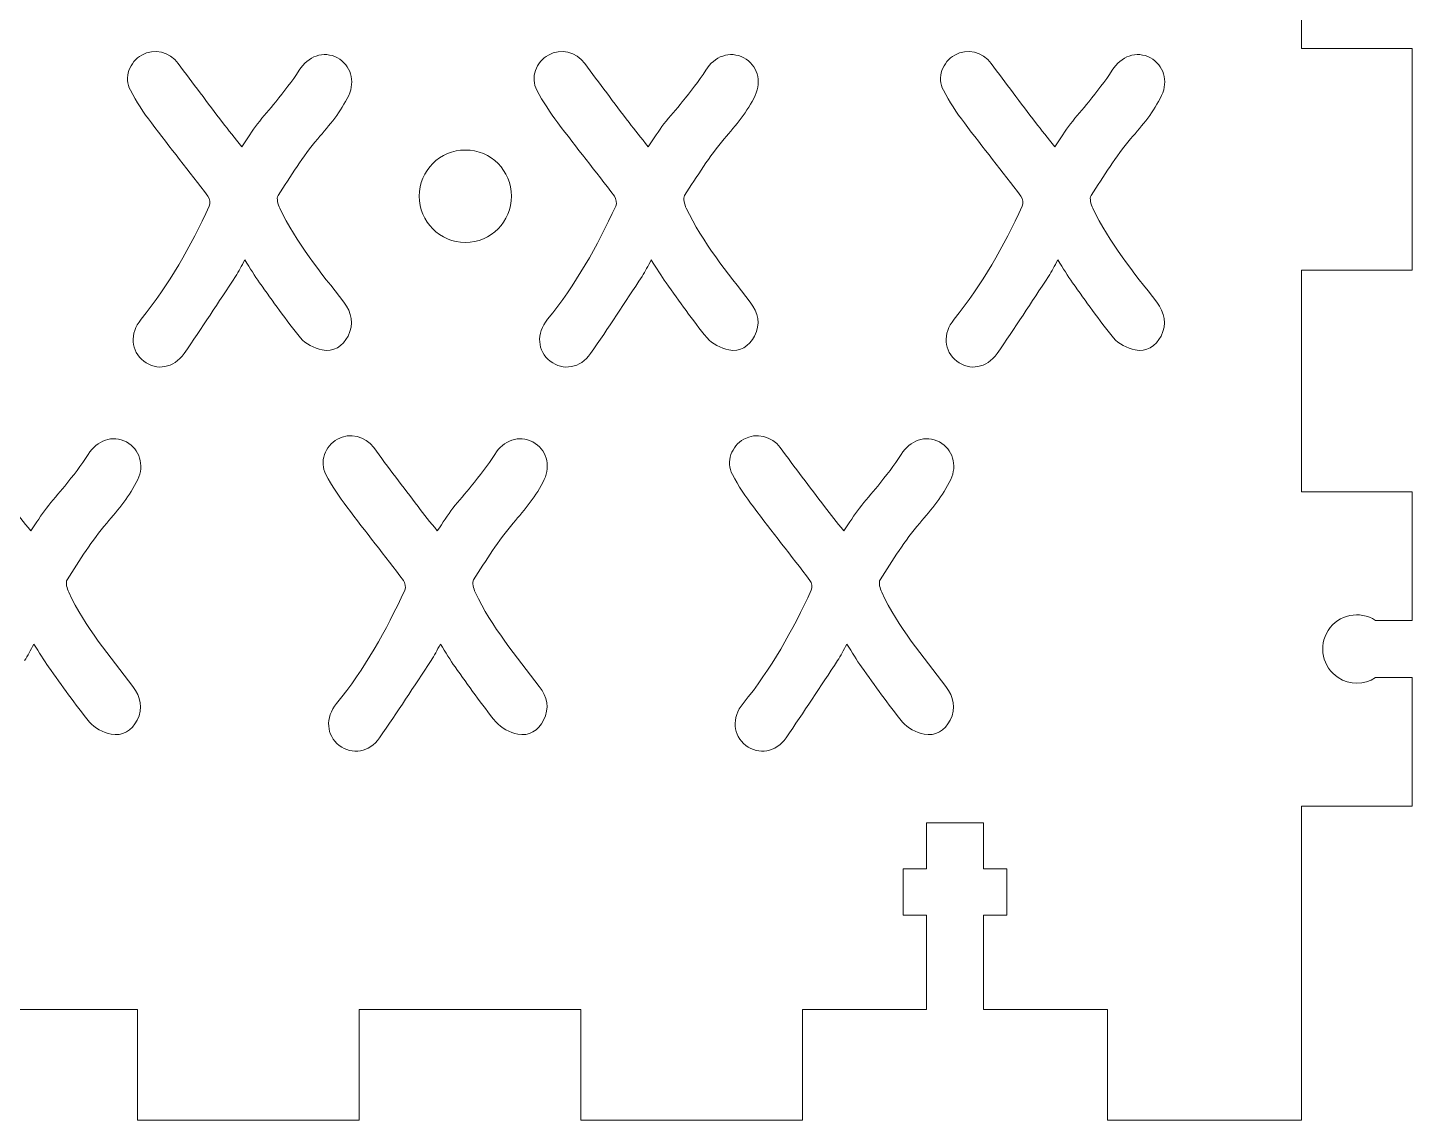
# Model space of a CAD drawing. Header units: inches. Extents: x 30 to 180, y 56 to 256.
# Drawn here: x 105.4 to 180.3, y 56 to 115.1 of the extents above; entities that cross this region are included whole.
import ezdxf

# ---------------------------------------------------------------- set-up
doc = ezdxf.new("R2010")
doc.units = ezdxf.units.IN
doc.header["$MEASUREMENT"] = 0

# ---------------------------------------------------------------- blocks, each defined once
blk = doc.blocks.new('block 3')
at = {"color": 7, "lineweight": 15, "true_color": 0xffffff}
blk.add_open_spline([(126.554, 105.992), (126.554, 107.373), (127.673, 108.492), (129.054, 108.492), (130.435, 108.492), (131.554, 107.373), (131.554, 105.992), (131.554, 104.611), (130.435, 103.492), (129.054, 103.492), (127.673, 103.492), (126.554, 104.611), (126.554, 105.992), (126.554, 105.992), (126.554, 105.992), (126.554, 105.992)], degree=3, knots=[0, 0, 0, 0, 1, 1, 1, 2, 2, 2, 3, 3, 3, 4, 4, 4, 5, 5, 5, 5], dxfattribs=at)
blk = doc.blocks.new('block 266')
at = {"color": 7, "lineweight": 15, "true_color": 0xffffff}
blk.add_open_spline([(135.513, 113.181), (135.05, 113.801), (134.217, 114.009), (133.548, 113.632)], degree=3, dxfattribs=at)
blk = doc.blocks.new('block 267')
at = {"color": 7, "lineweight": 15, "true_color": 0xffffff}
blk.add_open_spline([(133.548, 113.632), (132.876, 113.257), (132.559, 112.416), (132.927, 111.724)], degree=3, dxfattribs=at)
blk = doc.blocks.new('block 268')
at = {"color": 7, "lineweight": 15, "true_color": 0xffffff}
blk.add_open_spline([(132.927, 111.724), (133.244, 111.104), (133.643, 110.518), (134.06, 109.962)], degree=3, dxfattribs=at)
blk = doc.blocks.new('block 269')
at = {"color": 7, "lineweight": 15, "true_color": 0xffffff}
blk.add_open_spline([(134.06, 109.962), (135.062, 108.628), (136.115, 107.324), (137.124, 105.992)], degree=3, dxfattribs=at)
blk = doc.blocks.new('block 270')
at = {"color": 7, "lineweight": 15, "true_color": 0xffffff}
blk.add_open_spline([(137.124, 105.992), (137.219, 105.864), (137.264, 105.602), (137.196, 105.462)], degree=3, dxfattribs=at)
blk = doc.blocks.new('block 271')
at = {"color": 7, "lineweight": 15, "true_color": 0xffffff}
blk.add_open_spline([(137.196, 105.462), (136.183, 103.282), (135.025, 101.196), (133.504, 99.331)], degree=3, dxfattribs=at)
blk = doc.blocks.new('block 272')
at = {"color": 7, "lineweight": 15, "true_color": 0xffffff}
blk.add_open_spline([(133.504, 99.331), (132.871, 98.564), (132.948, 97.605), (133.648, 97.067)], degree=3, dxfattribs=at)
blk = doc.blocks.new('block 273')
at = {"color": 7, "lineweight": 15, "true_color": 0xffffff}
blk.add_open_spline([(133.648, 97.067), (134.344, 96.532), (135.273, 96.676), (135.834, 97.481)], degree=3, dxfattribs=at)
blk = doc.blocks.new('block 274')
at = {"color": 7, "lineweight": 15, "true_color": 0xffffff}
blk.add_open_spline([(135.834, 97.481), (136.784, 98.857), (137.697, 100.261), (138.617, 101.652)], degree=3, dxfattribs=at)
blk = doc.blocks.new('block 275')
at = {"color": 7, "lineweight": 15, "true_color": 0xffffff}
blk.add_open_spline([(138.617, 101.652), (138.798, 101.923), (138.934, 102.215), (139.118, 102.545)], degree=3, dxfattribs=at)
blk = doc.blocks.new('block 276')
at = {"color": 7, "lineweight": 15, "true_color": 0xffffff}
blk.add_open_spline([(139.118, 102.545), (139.414, 102.083), (139.65, 101.68), (139.919, 101.309)], degree=3, dxfattribs=at)
blk = doc.blocks.new('block 277')
at = {"color": 7, "lineweight": 15, "true_color": 0xffffff}
blk.add_open_spline([(139.919, 101.309), (140.642, 100.306), (141.344, 99.282), (142.133, 98.329)], degree=3, dxfattribs=at)
blk = doc.blocks.new('block 278')
at = {"color": 7, "lineweight": 15, "true_color": 0xffffff}
blk.add_open_spline([(142.133, 98.329), (142.404, 98.004), (142.882, 97.761), (143.306, 97.673)], degree=3, dxfattribs=at)
blk = doc.blocks.new('block 279')
at = {"color": 7, "lineweight": 15, "true_color": 0xffffff}
blk.add_open_spline([(143.306, 97.673), (143.911, 97.545), (144.419, 97.873), (144.707, 98.427)], degree=3, dxfattribs=at)
blk = doc.blocks.new('block 280')
at = {"color": 7, "lineweight": 15, "true_color": 0xffffff}
blk.add_open_spline([(144.707, 98.427), (145.04, 99.078), (144.908, 99.685), (144.471, 100.257)], degree=3, dxfattribs=at)
blk = doc.blocks.new('block 281')
at = {"color": 7, "lineweight": 15, "true_color": 0xffffff}
blk.add_open_spline([(144.471, 100.257), (143.225, 101.886), (141.897, 103.464), (141.01, 105.345)], degree=3, dxfattribs=at)
blk = doc.blocks.new('block 282')
at = {"color": 7, "lineweight": 15, "true_color": 0xffffff}
blk.add_open_spline([(141.01, 105.345), (140.915, 105.546), (140.823, 105.879), (140.915, 106.024)], degree=3, dxfattribs=at)
blk = doc.blocks.new('block 283')
at = {"color": 7, "lineweight": 15, "true_color": 0xffffff}
blk.add_open_spline([(140.915, 106.024), (141.6, 107.075), (142.257, 108.152), (143.061, 109.094)], degree=3, dxfattribs=at)
blk = doc.blocks.new('block 284')
at = {"color": 7, "lineweight": 15, "true_color": 0xffffff}
blk.add_open_spline([(143.061, 109.094), (143.703, 109.838), (144.32, 110.562), (144.739, 111.445)], degree=3, dxfattribs=at)
blk = doc.blocks.new('block 285')
at = {"color": 7, "lineweight": 15, "true_color": 0xffffff}
blk.add_open_spline([(144.739, 111.445), (145.11, 112.219), (144.846, 113.095), (144.13, 113.481)], degree=3, dxfattribs=at)
blk = doc.blocks.new('block 286')
at = {"color": 7, "lineweight": 15, "true_color": 0xffffff}
blk.add_open_spline([(144.13, 113.481), (143.378, 113.881), (142.525, 113.562), (142.064, 112.809)], degree=3, dxfattribs=at)
blk = doc.blocks.new('block 287')
at = {"color": 7, "lineweight": 15, "true_color": 0xffffff}
blk.add_open_spline([(142.064, 112.809), (141.692, 112.208), (141.235, 111.656), (140.795, 111.096)], degree=3, dxfattribs=at)
blk = doc.blocks.new('block 288')
at = {"color": 7, "lineweight": 15, "true_color": 0xffffff}
blk.add_open_spline([(140.795, 111.096), (140.479, 110.691), (140.118, 110.318), (139.802, 109.906)], degree=3, dxfattribs=at)
blk = doc.blocks.new('block 289')
at = {"color": 7, "lineweight": 15, "true_color": 0xffffff}
blk.add_open_spline([(139.802, 109.906), (139.514, 109.519), (139.254, 109.109), (138.953, 108.668)], degree=3, dxfattribs=at)
blk = doc.blocks.new('block 290')
at = {"color": 7, "lineweight": 15, "true_color": 0xffffff}
blk.add_open_spline([(138.953, 108.668), (138.572, 109.15), (138.228, 109.559), (137.913, 109.983)], degree=3, dxfattribs=at)
blk = doc.blocks.new('block 291')
at = {"color": 7, "lineweight": 15, "true_color": 0xffffff}
blk.add_open_spline([(137.913, 109.983), (137.108, 111.044), (136.295, 112.111), (135.513, 113.181)], degree=3, dxfattribs=at)
blk = doc.blocks.new('block 344')
at = {"color": 7, "lineweight": 15, "true_color": 0xffffff}
blk.add_open_spline([(157.513, 113.181), (157.05, 113.801), (156.217, 114.009), (155.548, 113.632)], degree=3, dxfattribs=at)
blk = doc.blocks.new('block 345')
at = {"color": 7, "lineweight": 15, "true_color": 0xffffff}
blk.add_open_spline([(155.548, 113.632), (154.876, 113.257), (154.559, 112.416), (154.927, 111.724)], degree=3, dxfattribs=at)
blk = doc.blocks.new('block 346')
at = {"color": 7, "lineweight": 15, "true_color": 0xffffff}
blk.add_open_spline([(154.927, 111.724), (155.244, 111.104), (155.643, 110.518), (156.06, 109.962)], degree=3, dxfattribs=at)
blk = doc.blocks.new('block 347')
at = {"color": 7, "lineweight": 15, "true_color": 0xffffff}
blk.add_open_spline([(156.06, 109.962), (157.062, 108.628), (158.115, 107.324), (159.124, 105.992)], degree=3, dxfattribs=at)
blk = doc.blocks.new('block 348')
at = {"color": 7, "lineweight": 15, "true_color": 0xffffff}
blk.add_open_spline([(159.124, 105.992), (159.219, 105.864), (159.264, 105.602), (159.196, 105.462)], degree=3, dxfattribs=at)
blk = doc.blocks.new('block 349')
at = {"color": 7, "lineweight": 15, "true_color": 0xffffff}
blk.add_open_spline([(159.196, 105.462), (158.183, 103.282), (157.025, 101.196), (155.504, 99.331)], degree=3, dxfattribs=at)
blk = doc.blocks.new('block 350')
at = {"color": 7, "lineweight": 15, "true_color": 0xffffff}
blk.add_open_spline([(155.504, 99.331), (154.871, 98.564), (154.948, 97.605), (155.648, 97.067)], degree=3, dxfattribs=at)
blk = doc.blocks.new('block 351')
at = {"color": 7, "lineweight": 15, "true_color": 0xffffff}
blk.add_open_spline([(155.648, 97.067), (156.344, 96.532), (157.273, 96.676), (157.834, 97.481)], degree=3, dxfattribs=at)
blk = doc.blocks.new('block 352')
at = {"color": 7, "lineweight": 15, "true_color": 0xffffff}
blk.add_open_spline([(157.834, 97.481), (158.784, 98.857), (159.697, 100.261), (160.617, 101.652)], degree=3, dxfattribs=at)
blk = doc.blocks.new('block 353')
at = {"color": 7, "lineweight": 15, "true_color": 0xffffff}
blk.add_open_spline([(160.617, 101.652), (160.798, 101.923), (160.934, 102.215), (161.118, 102.545)], degree=3, dxfattribs=at)
blk = doc.blocks.new('block 354')
at = {"color": 7, "lineweight": 15, "true_color": 0xffffff}
blk.add_open_spline([(161.118, 102.545), (161.414, 102.083), (161.65, 101.68), (161.919, 101.309)], degree=3, dxfattribs=at)
blk = doc.blocks.new('block 355')
at = {"color": 7, "lineweight": 15, "true_color": 0xffffff}
blk.add_open_spline([(161.919, 101.309), (162.642, 100.306), (163.344, 99.282), (164.133, 98.329)], degree=3, dxfattribs=at)
blk = doc.blocks.new('block 356')
at = {"color": 7, "lineweight": 15, "true_color": 0xffffff}
blk.add_open_spline([(164.133, 98.329), (164.404, 98.004), (164.882, 97.761), (165.306, 97.673)], degree=3, dxfattribs=at)
blk = doc.blocks.new('block 357')
at = {"color": 7, "lineweight": 15, "true_color": 0xffffff}
blk.add_open_spline([(165.306, 97.673), (165.911, 97.545), (166.419, 97.873), (166.707, 98.427)], degree=3, dxfattribs=at)
blk = doc.blocks.new('block 358')
at = {"color": 7, "lineweight": 15, "true_color": 0xffffff}
blk.add_open_spline([(166.707, 98.427), (167.04, 99.078), (166.908, 99.685), (166.471, 100.257)], degree=3, dxfattribs=at)
blk = doc.blocks.new('block 359')
at = {"color": 7, "lineweight": 15, "true_color": 0xffffff}
blk.add_open_spline([(166.471, 100.257), (165.225, 101.886), (163.897, 103.464), (163.01, 105.345)], degree=3, dxfattribs=at)
blk = doc.blocks.new('block 360')
at = {"color": 7, "lineweight": 15, "true_color": 0xffffff}
blk.add_open_spline([(163.01, 105.345), (162.915, 105.546), (162.823, 105.879), (162.915, 106.024)], degree=3, dxfattribs=at)
blk = doc.blocks.new('block 361')
at = {"color": 7, "lineweight": 15, "true_color": 0xffffff}
blk.add_open_spline([(162.915, 106.024), (163.6, 107.075), (164.257, 108.152), (165.061, 109.094)], degree=3, dxfattribs=at)
blk = doc.blocks.new('block 362')
at = {"color": 7, "lineweight": 15, "true_color": 0xffffff}
blk.add_open_spline([(165.061, 109.094), (165.703, 109.838), (166.32, 110.562), (166.739, 111.445)], degree=3, dxfattribs=at)
blk = doc.blocks.new('block 363')
at = {"color": 7, "lineweight": 15, "true_color": 0xffffff}
blk.add_open_spline([(166.739, 111.445), (167.11, 112.219), (166.846, 113.095), (166.13, 113.481)], degree=3, dxfattribs=at)
blk = doc.blocks.new('block 364')
at = {"color": 7, "lineweight": 15, "true_color": 0xffffff}
blk.add_open_spline([(166.13, 113.481), (165.378, 113.881), (164.525, 113.562), (164.064, 112.809)], degree=3, dxfattribs=at)
blk = doc.blocks.new('block 365')
at = {"color": 7, "lineweight": 15, "true_color": 0xffffff}
blk.add_open_spline([(164.064, 112.809), (163.692, 112.208), (163.235, 111.656), (162.795, 111.096)], degree=3, dxfattribs=at)
blk = doc.blocks.new('block 366')
at = {"color": 7, "lineweight": 15, "true_color": 0xffffff}
blk.add_open_spline([(162.795, 111.096), (162.479, 110.691), (162.118, 110.318), (161.802, 109.906)], degree=3, dxfattribs=at)
blk = doc.blocks.new('block 367')
at = {"color": 7, "lineweight": 15, "true_color": 0xffffff}
blk.add_open_spline([(161.802, 109.906), (161.514, 109.519), (161.254, 109.109), (160.953, 108.668)], degree=3, dxfattribs=at)
blk = doc.blocks.new('block 368')
at = {"color": 7, "lineweight": 15, "true_color": 0xffffff}
blk.add_open_spline([(160.953, 108.668), (160.572, 109.15), (160.228, 109.559), (159.913, 109.983)], degree=3, dxfattribs=at)
blk = doc.blocks.new('block 369')
at = {"color": 7, "lineweight": 15, "true_color": 0xffffff}
blk.add_open_spline([(159.913, 109.983), (159.108, 111.044), (158.295, 112.111), (157.513, 113.181)], degree=3, dxfattribs=at)
blk = doc.blocks.new('block 422')
at = {"color": 7, "lineweight": 15, "true_color": 0xffffff}
blk.add_open_spline([(113.513, 113.181), (113.05, 113.801), (112.217, 114.009), (111.548, 113.632)], degree=3, dxfattribs=at)
blk = doc.blocks.new('block 423')
at = {"color": 7, "lineweight": 15, "true_color": 0xffffff}
blk.add_open_spline([(111.548, 113.632), (110.876, 113.257), (110.559, 112.416), (110.927, 111.724)], degree=3, dxfattribs=at)
blk = doc.blocks.new('block 424')
at = {"color": 7, "lineweight": 15, "true_color": 0xffffff}
blk.add_open_spline([(110.927, 111.724), (111.244, 111.104), (111.643, 110.518), (112.06, 109.962)], degree=3, dxfattribs=at)
blk = doc.blocks.new('block 425')
at = {"color": 7, "lineweight": 15, "true_color": 0xffffff}
blk.add_open_spline([(112.06, 109.962), (113.062, 108.628), (114.115, 107.324), (115.124, 105.992)], degree=3, dxfattribs=at)
blk = doc.blocks.new('block 426')
at = {"color": 7, "lineweight": 15, "true_color": 0xffffff}
blk.add_open_spline([(115.124, 105.992), (115.219, 105.864), (115.264, 105.602), (115.196, 105.462)], degree=3, dxfattribs=at)
blk = doc.blocks.new('block 427')
at = {"color": 7, "lineweight": 15, "true_color": 0xffffff}
blk.add_open_spline([(115.196, 105.462), (114.183, 103.282), (113.025, 101.196), (111.504, 99.331)], degree=3, dxfattribs=at)
blk = doc.blocks.new('block 428')
at = {"color": 7, "lineweight": 15, "true_color": 0xffffff}
blk.add_open_spline([(111.504, 99.331), (110.871, 98.564), (110.948, 97.605), (111.648, 97.067)], degree=3, dxfattribs=at)
blk = doc.blocks.new('block 429')
at = {"color": 7, "lineweight": 15, "true_color": 0xffffff}
blk.add_open_spline([(111.648, 97.067), (112.344, 96.532), (113.273, 96.676), (113.834, 97.481)], degree=3, dxfattribs=at)
blk = doc.blocks.new('block 430')
at = {"color": 7, "lineweight": 15, "true_color": 0xffffff}
blk.add_open_spline([(113.834, 97.481), (114.784, 98.857), (115.697, 100.261), (116.617, 101.652)], degree=3, dxfattribs=at)
blk = doc.blocks.new('block 431')
at = {"color": 7, "lineweight": 15, "true_color": 0xffffff}
blk.add_open_spline([(116.617, 101.652), (116.798, 101.923), (116.934, 102.215), (117.118, 102.545)], degree=3, dxfattribs=at)
blk = doc.blocks.new('block 432')
at = {"color": 7, "lineweight": 15, "true_color": 0xffffff}
blk.add_open_spline([(117.118, 102.545), (117.414, 102.083), (117.65, 101.68), (117.919, 101.309)], degree=3, dxfattribs=at)
blk = doc.blocks.new('block 433')
at = {"color": 7, "lineweight": 15, "true_color": 0xffffff}
blk.add_open_spline([(117.919, 101.309), (118.642, 100.306), (119.344, 99.282), (120.133, 98.329)], degree=3, dxfattribs=at)
blk = doc.blocks.new('block 434')
at = {"color": 7, "lineweight": 15, "true_color": 0xffffff}
blk.add_open_spline([(120.133, 98.329), (120.404, 98.004), (120.882, 97.761), (121.306, 97.673)], degree=3, dxfattribs=at)
blk = doc.blocks.new('block 435')
at = {"color": 7, "lineweight": 15, "true_color": 0xffffff}
blk.add_open_spline([(121.306, 97.673), (121.911, 97.545), (122.419, 97.873), (122.707, 98.427)], degree=3, dxfattribs=at)
blk = doc.blocks.new('block 436')
at = {"color": 7, "lineweight": 15, "true_color": 0xffffff}
blk.add_open_spline([(122.707, 98.427), (123.04, 99.078), (122.908, 99.685), (122.471, 100.257)], degree=3, dxfattribs=at)
blk = doc.blocks.new('block 437')
at = {"color": 7, "lineweight": 15, "true_color": 0xffffff}
blk.add_open_spline([(122.471, 100.257), (121.225, 101.886), (119.897, 103.464), (119.01, 105.345)], degree=3, dxfattribs=at)
blk = doc.blocks.new('block 438')
at = {"color": 7, "lineweight": 15, "true_color": 0xffffff}
blk.add_open_spline([(119.01, 105.345), (118.915, 105.546), (118.823, 105.879), (118.915, 106.024)], degree=3, dxfattribs=at)
blk = doc.blocks.new('block 439')
at = {"color": 7, "lineweight": 15, "true_color": 0xffffff}
blk.add_open_spline([(118.915, 106.024), (119.6, 107.075), (120.257, 108.152), (121.061, 109.094)], degree=3, dxfattribs=at)
blk = doc.blocks.new('block 440')
at = {"color": 7, "lineweight": 15, "true_color": 0xffffff}
blk.add_open_spline([(121.061, 109.094), (121.703, 109.838), (122.32, 110.562), (122.739, 111.445)], degree=3, dxfattribs=at)
blk = doc.blocks.new('block 441')
at = {"color": 7, "lineweight": 15, "true_color": 0xffffff}
blk.add_open_spline([(122.739, 111.445), (123.11, 112.219), (122.846, 113.095), (122.13, 113.481)], degree=3, dxfattribs=at)
blk = doc.blocks.new('block 442')
at = {"color": 7, "lineweight": 15, "true_color": 0xffffff}
blk.add_open_spline([(122.13, 113.481), (121.378, 113.881), (120.525, 113.562), (120.064, 112.809)], degree=3, dxfattribs=at)
blk = doc.blocks.new('block 443')
at = {"color": 7, "lineweight": 15, "true_color": 0xffffff}
blk.add_open_spline([(120.064, 112.809), (119.692, 112.208), (119.235, 111.656), (118.795, 111.096)], degree=3, dxfattribs=at)
blk = doc.blocks.new('block 444')
at = {"color": 7, "lineweight": 15, "true_color": 0xffffff}
blk.add_open_spline([(118.795, 111.096), (118.479, 110.691), (118.118, 110.318), (117.802, 109.906)], degree=3, dxfattribs=at)
blk = doc.blocks.new('block 445')
at = {"color": 7, "lineweight": 15, "true_color": 0xffffff}
blk.add_open_spline([(117.802, 109.906), (117.514, 109.519), (117.254, 109.109), (116.953, 108.668)], degree=3, dxfattribs=at)
blk = doc.blocks.new('block 446')
at = {"color": 7, "lineweight": 15, "true_color": 0xffffff}
blk.add_open_spline([(116.953, 108.668), (116.572, 109.15), (116.228, 109.559), (115.913, 109.983)], degree=3, dxfattribs=at)
blk = doc.blocks.new('block 447')
at = {"color": 7, "lineweight": 15, "true_color": 0xffffff}
blk.add_open_spline([(115.913, 109.983), (115.108, 111.044), (114.295, 112.111), (113.513, 113.181)], degree=3, dxfattribs=at)
blk = doc.blocks.new('block 682')
at = {"color": 7, "lineweight": 15, "true_color": 0xffffff}
blk.add_open_spline([(124.095, 92.394), (123.632, 93.014), (122.799, 93.222), (122.13, 92.846)], degree=3, dxfattribs=at)
blk = doc.blocks.new('block 683')
at = {"color": 7, "lineweight": 15, "true_color": 0xffffff}
blk.add_open_spline([(122.13, 92.846), (121.457, 92.47), (121.141, 91.63), (121.509, 90.937)], degree=3, dxfattribs=at)
blk = doc.blocks.new('block 684')
at = {"color": 7, "lineweight": 15, "true_color": 0xffffff}
blk.add_open_spline([(121.509, 90.937), (121.826, 90.317), (122.225, 89.732), (122.642, 89.176)], degree=3, dxfattribs=at)
blk = doc.blocks.new('block 685')
at = {"color": 7, "lineweight": 15, "true_color": 0xffffff}
blk.add_open_spline([(122.642, 89.176), (123.644, 87.841), (124.697, 86.537), (125.706, 85.205)], degree=3, dxfattribs=at)
blk = doc.blocks.new('block 686')
at = {"color": 7, "lineweight": 15, "true_color": 0xffffff}
blk.add_open_spline([(125.706, 85.205), (125.801, 85.077), (125.845, 84.816), (125.778, 84.675)], degree=3, dxfattribs=at)
blk = doc.blocks.new('block 687')
at = {"color": 7, "lineweight": 15, "true_color": 0xffffff}
blk.add_open_spline([(125.778, 84.675), (124.765, 82.495), (123.607, 80.41), (122.086, 78.544)], degree=3, dxfattribs=at)
blk = doc.blocks.new('block 688')
at = {"color": 7, "lineweight": 15, "true_color": 0xffffff}
blk.add_open_spline([(122.086, 78.544), (121.453, 77.777), (121.529, 76.818), (122.23, 76.28)], degree=3, dxfattribs=at)
blk = doc.blocks.new('block 689')
at = {"color": 7, "lineweight": 15, "true_color": 0xffffff}
blk.add_open_spline([(122.23, 76.28), (122.926, 75.745), (123.855, 75.889), (124.416, 76.694)], degree=3, dxfattribs=at)
blk = doc.blocks.new('block 690')
at = {"color": 7, "lineweight": 15, "true_color": 0xffffff}
blk.add_open_spline([(124.416, 76.694), (125.366, 78.07), (126.279, 79.474), (127.199, 80.865)], degree=3, dxfattribs=at)
blk = doc.blocks.new('block 691')
at = {"color": 7, "lineweight": 15, "true_color": 0xffffff}
blk.add_open_spline([(127.199, 80.865), (127.38, 81.136), (127.516, 81.428), (127.7, 81.758)], degree=3, dxfattribs=at)
blk = doc.blocks.new('block 692')
at = {"color": 7, "lineweight": 15, "true_color": 0xffffff}
blk.add_open_spline([(127.7, 81.758), (127.996, 81.296), (128.232, 80.893), (128.501, 80.522)], degree=3, dxfattribs=at)
blk = doc.blocks.new('block 693')
at = {"color": 7, "lineweight": 15, "true_color": 0xffffff}
blk.add_open_spline([(128.501, 80.522), (129.224, 79.519), (129.926, 78.495), (130.714, 77.542)], degree=3, dxfattribs=at)
blk = doc.blocks.new('block 694')
at = {"color": 7, "lineweight": 15, "true_color": 0xffffff}
blk.add_open_spline([(130.714, 77.542), (130.986, 77.217), (131.464, 76.974), (131.888, 76.886)], degree=3, dxfattribs=at)
blk = doc.blocks.new('block 695')
at = {"color": 7, "lineweight": 15, "true_color": 0xffffff}
blk.add_open_spline([(131.888, 76.886), (132.493, 76.758), (133.001, 77.087), (133.289, 77.641)], degree=3, dxfattribs=at)
blk = doc.blocks.new('block 696')
at = {"color": 7, "lineweight": 15, "true_color": 0xffffff}
blk.add_open_spline([(133.289, 77.641), (133.622, 78.291), (133.49, 78.898), (133.053, 79.47)], degree=3, dxfattribs=at)
blk = doc.blocks.new('block 697')
at = {"color": 7, "lineweight": 15, "true_color": 0xffffff}
blk.add_open_spline([(133.053, 79.47), (131.807, 81.099), (130.478, 82.677), (129.592, 84.559)], degree=3, dxfattribs=at)
blk = doc.blocks.new('block 698')
at = {"color": 7, "lineweight": 15, "true_color": 0xffffff}
blk.add_open_spline([(129.592, 84.559), (129.497, 84.759), (129.405, 85.092), (129.497, 85.237)], degree=3, dxfattribs=at)
blk = doc.blocks.new('block 699')
at = {"color": 7, "lineweight": 15, "true_color": 0xffffff}
blk.add_open_spline([(129.497, 85.237), (130.181, 86.288), (130.838, 87.366), (131.643, 88.307)], degree=3, dxfattribs=at)
blk = doc.blocks.new('block 700')
at = {"color": 7, "lineweight": 15, "true_color": 0xffffff}
blk.add_open_spline([(131.643, 88.307), (132.285, 89.051), (132.902, 89.775), (133.321, 90.658)], degree=3, dxfattribs=at)
blk = doc.blocks.new('block 701')
at = {"color": 7, "lineweight": 15, "true_color": 0xffffff}
blk.add_open_spline([(133.321, 90.658), (133.692, 91.433), (133.428, 92.308), (132.712, 92.695)], degree=3, dxfattribs=at)
blk = doc.blocks.new('block 702')
at = {"color": 7, "lineweight": 15, "true_color": 0xffffff}
blk.add_open_spline([(132.712, 92.695), (131.96, 93.094), (131.106, 92.775), (130.646, 92.023)], degree=3, dxfattribs=at)
blk = doc.blocks.new('block 703')
at = {"color": 7, "lineweight": 15, "true_color": 0xffffff}
blk.add_open_spline([(130.646, 92.023), (130.274, 91.421), (129.817, 90.869), (129.377, 90.309)], degree=3, dxfattribs=at)
blk = doc.blocks.new('block 704')
at = {"color": 7, "lineweight": 15, "true_color": 0xffffff}
blk.add_open_spline([(129.377, 90.309), (129.06, 89.904), (128.7, 89.531), (128.383, 89.119)], degree=3, dxfattribs=at)
blk = doc.blocks.new('block 705')
at = {"color": 7, "lineweight": 15, "true_color": 0xffffff}
blk.add_open_spline([(128.383, 89.119), (128.096, 88.732), (127.836, 88.323), (127.535, 87.882)], degree=3, dxfattribs=at)
blk = doc.blocks.new('block 706')
at = {"color": 7, "lineweight": 15, "true_color": 0xffffff}
blk.add_open_spline([(127.535, 87.882), (127.154, 88.363), (126.81, 88.772), (126.495, 89.196)], degree=3, dxfattribs=at)
blk = doc.blocks.new('block 707')
at = {"color": 7, "lineweight": 15, "true_color": 0xffffff}
blk.add_open_spline([(126.495, 89.196), (125.69, 90.257), (124.877, 91.324), (124.095, 92.394)], degree=3, dxfattribs=at)
blk = doc.blocks.new('block 760')
at = {"color": 7, "lineweight": 15, "true_color": 0xffffff}
blk.add_open_spline([(146.095, 92.394), (145.632, 93.014), (144.799, 93.222), (144.13, 92.846)], degree=3, dxfattribs=at)
blk = doc.blocks.new('block 761')
at = {"color": 7, "lineweight": 15, "true_color": 0xffffff}
blk.add_open_spline([(144.13, 92.846), (143.457, 92.47), (143.141, 91.63), (143.509, 90.937)], degree=3, dxfattribs=at)
blk = doc.blocks.new('block 762')
at = {"color": 7, "lineweight": 15, "true_color": 0xffffff}
blk.add_open_spline([(143.509, 90.937), (143.826, 90.317), (144.225, 89.732), (144.642, 89.176)], degree=3, dxfattribs=at)
blk = doc.blocks.new('block 763')
at = {"color": 7, "lineweight": 15, "true_color": 0xffffff}
blk.add_open_spline([(144.642, 89.176), (145.644, 87.841), (146.697, 86.537), (147.706, 85.205)], degree=3, dxfattribs=at)
blk = doc.blocks.new('block 764')
at = {"color": 7, "lineweight": 15, "true_color": 0xffffff}
blk.add_open_spline([(147.706, 85.205), (147.801, 85.077), (147.845, 84.816), (147.778, 84.675)], degree=3, dxfattribs=at)
blk = doc.blocks.new('block 765')
at = {"color": 7, "lineweight": 15, "true_color": 0xffffff}
blk.add_open_spline([(147.778, 84.675), (146.765, 82.495), (145.607, 80.41), (144.086, 78.544)], degree=3, dxfattribs=at)
blk = doc.blocks.new('block 766')
at = {"color": 7, "lineweight": 15, "true_color": 0xffffff}
blk.add_open_spline([(144.086, 78.544), (143.453, 77.777), (143.529, 76.818), (144.23, 76.28)], degree=3, dxfattribs=at)
blk = doc.blocks.new('block 767')
at = {"color": 7, "lineweight": 15, "true_color": 0xffffff}
blk.add_open_spline([(144.23, 76.28), (144.926, 75.745), (145.855, 75.889), (146.416, 76.694)], degree=3, dxfattribs=at)
blk = doc.blocks.new('block 768')
at = {"color": 7, "lineweight": 15, "true_color": 0xffffff}
blk.add_open_spline([(146.416, 76.694), (147.366, 78.07), (148.279, 79.474), (149.199, 80.865)], degree=3, dxfattribs=at)
blk = doc.blocks.new('block 769')
at = {"color": 7, "lineweight": 15, "true_color": 0xffffff}
blk.add_open_spline([(149.199, 80.865), (149.38, 81.136), (149.516, 81.428), (149.7, 81.758)], degree=3, dxfattribs=at)
blk = doc.blocks.new('block 770')
at = {"color": 7, "lineweight": 15, "true_color": 0xffffff}
blk.add_open_spline([(149.7, 81.758), (149.996, 81.296), (150.232, 80.893), (150.501, 80.522)], degree=3, dxfattribs=at)
blk = doc.blocks.new('block 771')
at = {"color": 7, "lineweight": 15, "true_color": 0xffffff}
blk.add_open_spline([(150.501, 80.522), (151.224, 79.519), (151.926, 78.495), (152.714, 77.542)], degree=3, dxfattribs=at)
blk = doc.blocks.new('block 772')
at = {"color": 7, "lineweight": 15, "true_color": 0xffffff}
blk.add_open_spline([(152.714, 77.542), (152.986, 77.217), (153.464, 76.974), (153.888, 76.886)], degree=3, dxfattribs=at)
blk = doc.blocks.new('block 773')
at = {"color": 7, "lineweight": 15, "true_color": 0xffffff}
blk.add_open_spline([(153.888, 76.886), (154.493, 76.758), (155.001, 77.087), (155.289, 77.641)], degree=3, dxfattribs=at)
blk = doc.blocks.new('block 774')
at = {"color": 7, "lineweight": 15, "true_color": 0xffffff}
blk.add_open_spline([(155.289, 77.641), (155.622, 78.291), (155.49, 78.898), (155.053, 79.47)], degree=3, dxfattribs=at)
blk = doc.blocks.new('block 775')
at = {"color": 7, "lineweight": 15, "true_color": 0xffffff}
blk.add_open_spline([(155.053, 79.47), (153.807, 81.099), (152.478, 82.677), (151.592, 84.559)], degree=3, dxfattribs=at)
blk = doc.blocks.new('block 776')
at = {"color": 7, "lineweight": 15, "true_color": 0xffffff}
blk.add_open_spline([(151.592, 84.559), (151.497, 84.759), (151.405, 85.092), (151.497, 85.237)], degree=3, dxfattribs=at)
blk = doc.blocks.new('block 777')
at = {"color": 7, "lineweight": 15, "true_color": 0xffffff}
blk.add_open_spline([(151.497, 85.237), (152.181, 86.288), (152.838, 87.366), (153.643, 88.307)], degree=3, dxfattribs=at)
blk = doc.blocks.new('block 778')
at = {"color": 7, "lineweight": 15, "true_color": 0xffffff}
blk.add_open_spline([(153.643, 88.307), (154.285, 89.051), (154.902, 89.775), (155.321, 90.658)], degree=3, dxfattribs=at)
blk = doc.blocks.new('block 779')
at = {"color": 7, "lineweight": 15, "true_color": 0xffffff}
blk.add_open_spline([(155.321, 90.658), (155.692, 91.433), (155.428, 92.308), (154.712, 92.695)], degree=3, dxfattribs=at)
blk = doc.blocks.new('block 780')
at = {"color": 7, "lineweight": 15, "true_color": 0xffffff}
blk.add_open_spline([(154.712, 92.695), (153.96, 93.094), (153.106, 92.775), (152.646, 92.023)], degree=3, dxfattribs=at)
blk = doc.blocks.new('block 781')
at = {"color": 7, "lineweight": 15, "true_color": 0xffffff}
blk.add_open_spline([(152.646, 92.023), (152.274, 91.421), (151.817, 90.869), (151.377, 90.309)], degree=3, dxfattribs=at)
blk = doc.blocks.new('block 782')
at = {"color": 7, "lineweight": 15, "true_color": 0xffffff}
blk.add_open_spline([(151.377, 90.309), (151.06, 89.904), (150.7, 89.531), (150.383, 89.119)], degree=3, dxfattribs=at)
blk = doc.blocks.new('block 783')
at = {"color": 7, "lineweight": 15, "true_color": 0xffffff}
blk.add_open_spline([(150.383, 89.119), (150.096, 88.732), (149.836, 88.323), (149.535, 87.882)], degree=3, dxfattribs=at)
blk = doc.blocks.new('block 784')
at = {"color": 7, "lineweight": 15, "true_color": 0xffffff}
blk.add_open_spline([(149.535, 87.882), (149.154, 88.363), (148.81, 88.772), (148.495, 89.196)], degree=3, dxfattribs=at)
blk = doc.blocks.new('block 785')
at = {"color": 7, "lineweight": 15, "true_color": 0xffffff}
blk.add_open_spline([(148.495, 89.196), (147.69, 90.257), (146.877, 91.324), (146.095, 92.394)], degree=3, dxfattribs=at)
blk = doc.blocks.new('block 847')
at = {"color": 7, "lineweight": 15, "true_color": 0xffffff}
blk.add_open_spline([(105.199, 80.865), (105.38, 81.136), (105.516, 81.428), (105.7, 81.758)], degree=3, dxfattribs=at)
blk = doc.blocks.new('block 848')
at = {"color": 7, "lineweight": 15, "true_color": 0xffffff}
blk.add_open_spline([(105.7, 81.758), (105.996, 81.296), (106.232, 80.893), (106.501, 80.522)], degree=3, dxfattribs=at)
blk = doc.blocks.new('block 849')
at = {"color": 7, "lineweight": 15, "true_color": 0xffffff}
blk.add_open_spline([(106.501, 80.522), (107.224, 79.519), (107.926, 78.495), (108.714, 77.542)], degree=3, dxfattribs=at)
blk = doc.blocks.new('block 850')
at = {"color": 7, "lineweight": 15, "true_color": 0xffffff}
blk.add_open_spline([(108.714, 77.542), (108.986, 77.217), (109.464, 76.974), (109.888, 76.886)], degree=3, dxfattribs=at)
blk = doc.blocks.new('block 851')
at = {"color": 7, "lineweight": 15, "true_color": 0xffffff}
blk.add_open_spline([(109.888, 76.886), (110.493, 76.758), (111.001, 77.087), (111.289, 77.641)], degree=3, dxfattribs=at)
blk = doc.blocks.new('block 852')
at = {"color": 7, "lineweight": 15, "true_color": 0xffffff}
blk.add_open_spline([(111.289, 77.641), (111.622, 78.291), (111.49, 78.898), (111.053, 79.47)], degree=3, dxfattribs=at)
blk = doc.blocks.new('block 853')
at = {"color": 7, "lineweight": 15, "true_color": 0xffffff}
blk.add_open_spline([(111.053, 79.47), (109.807, 81.099), (108.478, 82.677), (107.592, 84.559)], degree=3, dxfattribs=at)
blk = doc.blocks.new('block 854')
at = {"color": 7, "lineweight": 15, "true_color": 0xffffff}
blk.add_open_spline([(107.592, 84.559), (107.497, 84.759), (107.405, 85.092), (107.497, 85.237)], degree=3, dxfattribs=at)
blk = doc.blocks.new('block 855')
at = {"color": 7, "lineweight": 15, "true_color": 0xffffff}
blk.add_open_spline([(107.497, 85.237), (108.181, 86.288), (108.838, 87.366), (109.643, 88.307)], degree=3, dxfattribs=at)
blk = doc.blocks.new('block 856')
at = {"color": 7, "lineweight": 15, "true_color": 0xffffff}
blk.add_open_spline([(109.643, 88.307), (110.285, 89.051), (110.902, 89.775), (111.321, 90.658)], degree=3, dxfattribs=at)
blk = doc.blocks.new('block 857')
at = {"color": 7, "lineweight": 15, "true_color": 0xffffff}
blk.add_open_spline([(111.321, 90.658), (111.692, 91.433), (111.428, 92.308), (110.712, 92.695)], degree=3, dxfattribs=at)
blk = doc.blocks.new('block 858')
at = {"color": 7, "lineweight": 15, "true_color": 0xffffff}
blk.add_open_spline([(110.712, 92.695), (109.96, 93.094), (109.106, 92.775), (108.646, 92.023)], degree=3, dxfattribs=at)
blk = doc.blocks.new('block 859')
at = {"color": 7, "lineweight": 15, "true_color": 0xffffff}
blk.add_open_spline([(108.646, 92.023), (108.274, 91.421), (107.817, 90.869), (107.377, 90.309)], degree=3, dxfattribs=at)
blk = doc.blocks.new('block 860')
at = {"color": 7, "lineweight": 15, "true_color": 0xffffff}
blk.add_open_spline([(107.377, 90.309), (107.06, 89.904), (106.7, 89.531), (106.383, 89.119)], degree=3, dxfattribs=at)
blk = doc.blocks.new('block 861')
at = {"color": 7, "lineweight": 15, "true_color": 0xffffff}
blk.add_open_spline([(106.383, 89.119), (106.096, 88.732), (105.836, 88.323), (105.535, 87.882)], degree=3, dxfattribs=at)
blk = doc.blocks.new('block 862')
at = {"color": 7, "lineweight": 15, "true_color": 0xffffff}
blk.add_open_spline([(105.535, 87.882), (105.154, 88.363), (104.81, 88.772), (104.495, 89.196)], degree=3, dxfattribs=at)
blk = doc.blocks.new('block 1013')
at = {"color": 7, "lineweight": 15, "true_color": 0xffffff}
blk.add_lwpolyline([(174.304, 125.992), (174.304, 113.992)], dxfattribs=at)
blk = doc.blocks.new('block 1014')
at = {"color": 7, "lineweight": 15, "true_color": 0xffffff}
blk.add_lwpolyline([(174.304, 113.992), (180.304, 113.992)], dxfattribs=at)
blk = doc.blocks.new('block 1015')
at = {"color": 7, "lineweight": 15, "true_color": 0xffffff}
blk.add_lwpolyline([(180.304, 113.992), (180.304, 101.992)], dxfattribs=at)
blk = doc.blocks.new('block 1016')
at = {"color": 7, "lineweight": 15, "true_color": 0xffffff}
blk.add_lwpolyline([(180.304, 101.992), (174.304, 101.992)], dxfattribs=at)
blk = doc.blocks.new('block 1017')
at = {"color": 7, "lineweight": 15, "true_color": 0xffffff}
blk.add_lwpolyline([(174.304, 101.992), (174.304, 89.992)], dxfattribs=at)
blk = doc.blocks.new('block 1018')
at = {"color": 7, "lineweight": 15, "true_color": 0xffffff}
blk.add_lwpolyline([(174.304, 89.992), (180.304, 89.992)], dxfattribs=at)
blk = doc.blocks.new('block 1019')
at = {"color": 7, "lineweight": 15, "true_color": 0xffffff}
blk.add_lwpolyline([(180.304, 89.992), (180.304, 83.342)], dxfattribs=at)
blk = doc.blocks.new('block 1020')
at = {"color": 7, "lineweight": 15, "true_color": 0xffffff}
blk.add_lwpolyline([(178.314, 83.042), (180.304, 83.042)], dxfattribs=at)
blk = doc.blocks.new('block 1021')
at = {"color": 7, "lineweight": 15, "true_color": 0xffffff}
blk.add_lwpolyline([(178.314, 79.942), (180.304, 79.942)], dxfattribs=at)
blk = doc.blocks.new('block 1022')
at = {"color": 7, "lineweight": 15, "true_color": 0xffffff}
blk.add_lwpolyline([(180.304, 79.642), (180.304, 79.942)], dxfattribs=at)
blk = doc.blocks.new('block 1023')
at = {"color": 7, "lineweight": 15, "true_color": 0xffffff}
blk.add_lwpolyline([(180.304, 79.642), (180.304, 72.992)], dxfattribs=at)
blk = doc.blocks.new('block 1024')
at = {"color": 7, "lineweight": 15, "true_color": 0xffffff}
blk.add_lwpolyline([(180.304, 72.992), (174.304, 72.992)], dxfattribs=at)
blk = doc.blocks.new('block 1025')
at = {"color": 7, "lineweight": 15, "true_color": 0xffffff}
blk.add_lwpolyline([(174.304, 72.992), (174.304, 55.992)], dxfattribs=at)
blk = doc.blocks.new('block 1026')
at = {"color": 7, "lineweight": 15, "true_color": 0xffffff}
blk.add_lwpolyline([(174.304, 55.992), (163.804, 55.992)], dxfattribs=at)
blk = doc.blocks.new('block 1027')
at = {"color": 7, "lineweight": 15, "true_color": 0xffffff}
blk.add_lwpolyline([(163.804, 55.992), (163.804, 61.992)], dxfattribs=at)
blk = doc.blocks.new('block 1028')
at = {"color": 7, "lineweight": 15, "true_color": 0xffffff}
blk.add_lwpolyline([(163.804, 61.992), (157.104, 61.992)], dxfattribs=at)
blk = doc.blocks.new('block 1029')
at = {"color": 7, "lineweight": 15, "true_color": 0xffffff}
blk.add_lwpolyline([(157.104, 61.992), (157.104, 67.092)], dxfattribs=at)
blk = doc.blocks.new('block 1030')
at = {"color": 7, "lineweight": 15, "true_color": 0xffffff}
blk.add_lwpolyline([(157.104, 67.092), (158.354, 67.092)], dxfattribs=at)
blk = doc.blocks.new('block 1031')
at = {"color": 7, "lineweight": 15, "true_color": 0xffffff}
blk.add_lwpolyline([(158.354, 67.092), (158.354, 69.592)], dxfattribs=at)
blk = doc.blocks.new('block 1032')
at = {"color": 7, "lineweight": 15, "true_color": 0xffffff}
blk.add_lwpolyline([(158.354, 69.592), (157.104, 69.592)], dxfattribs=at)
blk = doc.blocks.new('block 1033')
at = {"color": 7, "lineweight": 15, "true_color": 0xffffff}
blk.add_lwpolyline([(157.104, 69.592), (157.104, 72.092)], dxfattribs=at)
blk = doc.blocks.new('block 1034')
at = {"color": 7, "lineweight": 15, "true_color": 0xffffff}
blk.add_lwpolyline([(157.104, 72.092), (154.004, 72.092)], dxfattribs=at)
blk = doc.blocks.new('block 1035')
at = {"color": 7, "lineweight": 15, "true_color": 0xffffff}
blk.add_lwpolyline([(154.004, 72.092), (154.004, 69.592)], dxfattribs=at)
blk = doc.blocks.new('block 1036')
at = {"color": 7, "lineweight": 15, "true_color": 0xffffff}
blk.add_lwpolyline([(154.004, 69.592), (152.754, 69.592)], dxfattribs=at)
blk = doc.blocks.new('block 1037')
at = {"color": 7, "lineweight": 15, "true_color": 0xffffff}
blk.add_lwpolyline([(152.754, 69.592), (152.754, 67.092)], dxfattribs=at)
blk = doc.blocks.new('block 1038')
at = {"color": 7, "lineweight": 15, "true_color": 0xffffff}
blk.add_lwpolyline([(152.754, 67.092), (154.004, 67.092)], dxfattribs=at)
blk = doc.blocks.new('block 1039')
at = {"color": 7, "lineweight": 15, "true_color": 0xffffff}
blk.add_lwpolyline([(154.004, 67.092), (154.004, 61.992)], dxfattribs=at)
blk = doc.blocks.new('block 1040')
at = {"color": 7, "lineweight": 15, "true_color": 0xffffff}
blk.add_lwpolyline([(154.004, 61.992), (147.304, 61.992)], dxfattribs=at)
blk = doc.blocks.new('block 1041')
at = {"color": 7, "lineweight": 15, "true_color": 0xffffff}
blk.add_lwpolyline([(147.304, 61.992), (147.304, 55.992)], dxfattribs=at)
blk = doc.blocks.new('block 1042')
at = {"color": 7, "lineweight": 15, "true_color": 0xffffff}
blk.add_lwpolyline([(147.304, 55.992), (135.304, 55.992)], dxfattribs=at)
blk = doc.blocks.new('block 1043')
at = {"color": 7, "lineweight": 15, "true_color": 0xffffff}
blk.add_lwpolyline([(135.304, 55.992), (135.304, 61.992)], dxfattribs=at)
blk = doc.blocks.new('block 1044')
at = {"color": 7, "lineweight": 15, "true_color": 0xffffff}
blk.add_lwpolyline([(135.304, 61.992), (123.304, 61.992)], dxfattribs=at)
blk = doc.blocks.new('block 1045')
at = {"color": 7, "lineweight": 15, "true_color": 0xffffff}
blk.add_lwpolyline([(123.304, 61.992), (123.304, 55.992)], dxfattribs=at)
blk = doc.blocks.new('block 1046')
at = {"color": 7, "lineweight": 15, "true_color": 0xffffff}
blk.add_lwpolyline([(123.304, 55.992), (111.304, 55.992)], dxfattribs=at)
blk = doc.blocks.new('block 1047')
at = {"color": 7, "lineweight": 15, "true_color": 0xffffff}
blk.add_lwpolyline([(111.304, 55.992), (111.304, 61.992)], dxfattribs=at)
blk = doc.blocks.new('block 1048')
at = {"color": 7, "lineweight": 15, "true_color": 0xffffff}
blk.add_lwpolyline([(111.304, 61.992), (99.304, 61.992)], dxfattribs=at)
blk = doc.blocks.new('block 1157')
at = {"color": 7, "lineweight": 15, "true_color": 0xffffff}
blk.add_lwpolyline([(180.304, 83.342), (180.304, 83.042)], dxfattribs=at)
blk = doc.blocks.new('block 1158')
at = {"color": 7, "lineweight": 15, "true_color": 0xffffff}
blk.add_open_spline([(178.314, 83.042), (177.458, 83.6), (176.312, 83.358), (175.754, 82.502), (175.196, 81.646), (175.438, 80.5), (176.294, 79.942), (176.908, 79.542), (177.7, 79.542), (178.314, 79.942)], degree=3, knots=[0, 0, 0, 0, 1, 1, 1, 2, 2, 2, 3, 3, 3, 3], dxfattribs=at)

msp = doc.modelspace()

# ---------------------------------------------------------------- block references
for name in ['block 1013', 'block 422', 'block 266', 'block 344', 'block 1014', 'block 1015', 'block 423', 'block 447', 'block 442', 'block 441', 'block 267', 'block 291', 'block 286', 'block 285', 'block 345', 'block 369', 'block 364', 'block 363', 'block 443', 'block 287', 'block 365', 'block 424', 'block 268', 'block 346', 'block 444', 'block 440', 'block 288', 'block 284', 'block 366', 'block 362', 'block 425', 'block 446', 'block 445', 'block 269', 'block 290', 'block 289', 'block 347', 'block 368', 'block 367', 'block 439', 'block 283', 'block 361', 'block 3', 'block 426', 'block 438', 'block 270', 'block 282', 'block 348', 'block 360', 'block 427', 'block 437', 'block 271', 'block 281', 'block 349', 'block 359', 'block 431', 'block 432', 'block 275', 'block 276', 'block 353', 'block 354', 'block 1016', 'block 1017', 'block 430', 'block 433', 'block 274', 'block 277', 'block 352', 'block 355', 'block 436', 'block 280', 'block 358', 'block 428', 'block 272', 'block 350', 'block 434', 'block 435', 'block 278', 'block 279', 'block 356', 'block 357', 'block 429', 'block 273', 'block 351', 'block 858', 'block 682', 'block 702', 'block 760', 'block 780', 'block 857', 'block 683', 'block 707', 'block 701', 'block 761', 'block 785', 'block 779', 'block 859', 'block 703', 'block 781', 'block 684', 'block 762', 'block 860', 'block 856', 'block 704', 'block 700', 'block 782', 'block 778', 'block 1018', 'block 1019', 'block 862', 'block 685', 'block 706', 'block 763', 'block 784', 'block 861', 'block 705', 'block 783', 'block 855', 'block 699', 'block 777', 'block 854', 'block 686', 'block 698', 'block 764', 'block 776', 'block 853', 'block 687', 'block 697', 'block 765', 'block 775', 'block 1158', 'block 1157', 'block 1020', 'block 847', 'block 848', 'block 691', 'block 692', 'block 769', 'block 770', 'block 849', 'block 690', 'block 693', 'block 768', 'block 771', 'block 852', 'block 696', 'block 774', 'block 1021', 'block 1022', 'block 1023', 'block 688', 'block 766', 'block 850', 'block 851', 'block 694', 'block 695', 'block 772', 'block 773', 'block 689', 'block 767', 'block 1024', 'block 1025', 'block 1034', 'block 1035', 'block 1033', 'block 1036', 'block 1037', 'block 1032', 'block 1031', 'block 1038', 'block 1039', 'block 1029', 'block 1030', 'block 1048', 'block 1047', 'block 1044', 'block 1045', 'block 1043', 'block 1040', 'block 1041', 'block 1028', 'block 1027', 'block 1046', 'block 1042', 'block 1026']:
    msp.add_blockref(name, (0, 0))

doc.saveas('drawing.dxf')
